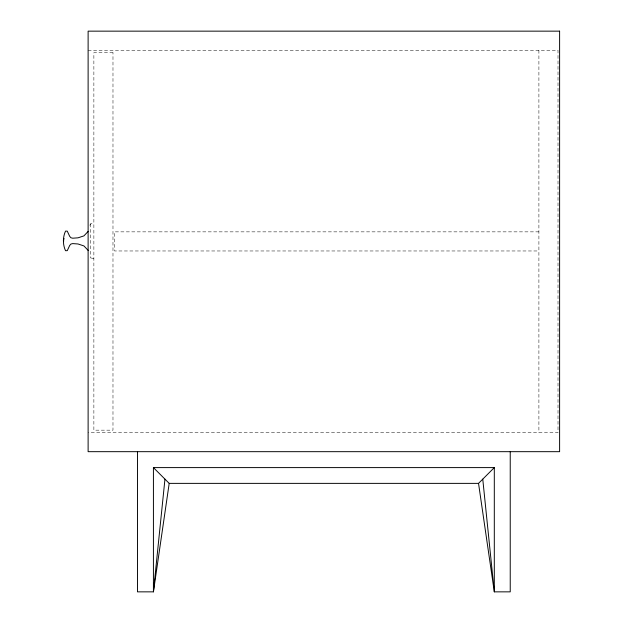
<?xml version="1.0" encoding="UTF-8"?>
<svg xmlns="http://www.w3.org/2000/svg" width="623" height="623" viewBox="0 0 623 623"><rect width="100%" height="100%" fill="white"/><g stroke="black" fill="none" stroke-linecap="round" stroke-linejoin="round"><path stroke-width="0.47" stroke-dasharray="3.12 2.34" d="M89.844 225.324L90.436 223.898L93.871 223.314M88.116 50.268L558.013 50.268L558.013 432.557L88.116 432.557M538.903 231.857L114.577 231.857L114.577 250.968L538.903 250.968M93.871 258.498L90.436 257.906L89.844 256.481M538.903 50.268L538.903 432.557M90.436 223.898L90.436 257.906M112.981 52.659L93.871 52.659L93.871 430.166L112.981 430.166L112.981 52.659"/><path stroke-width="0.93" d="M164.955 479.142L153.422 591.85L137.488 591.85L137.488 451.675M153.422 467.6L169.191 483.37L153.422 591.85L153.422 467.6L494.304 467.6L494.304 591.85L510.229 591.85L510.229 451.675M88.217 231.343L83.934 235.876L78.007 237.83L72.727 238.204L70.921 237.76L69.698 236.351L67.253 231.133L65.54 231.094C62.721 237.114 62.721 244.691 65.54 250.711L67.253 250.672L69.698 245.454L70.921 244.045L72.727 243.601L78.007 243.975L83.934 245.929L88.217 250.462M169.191 483.37L478.534 483.37L494.304 467.6M478.534 483.37L494.304 591.85L482.763 479.142M63.842 238.523L63.39 240.914L63.842 240.906L63.39 240.891L63.842 238.523M559.61 31.15L88.116 31.15L88.116 451.675L559.61 451.675L559.61 31.15"/></g></svg>
